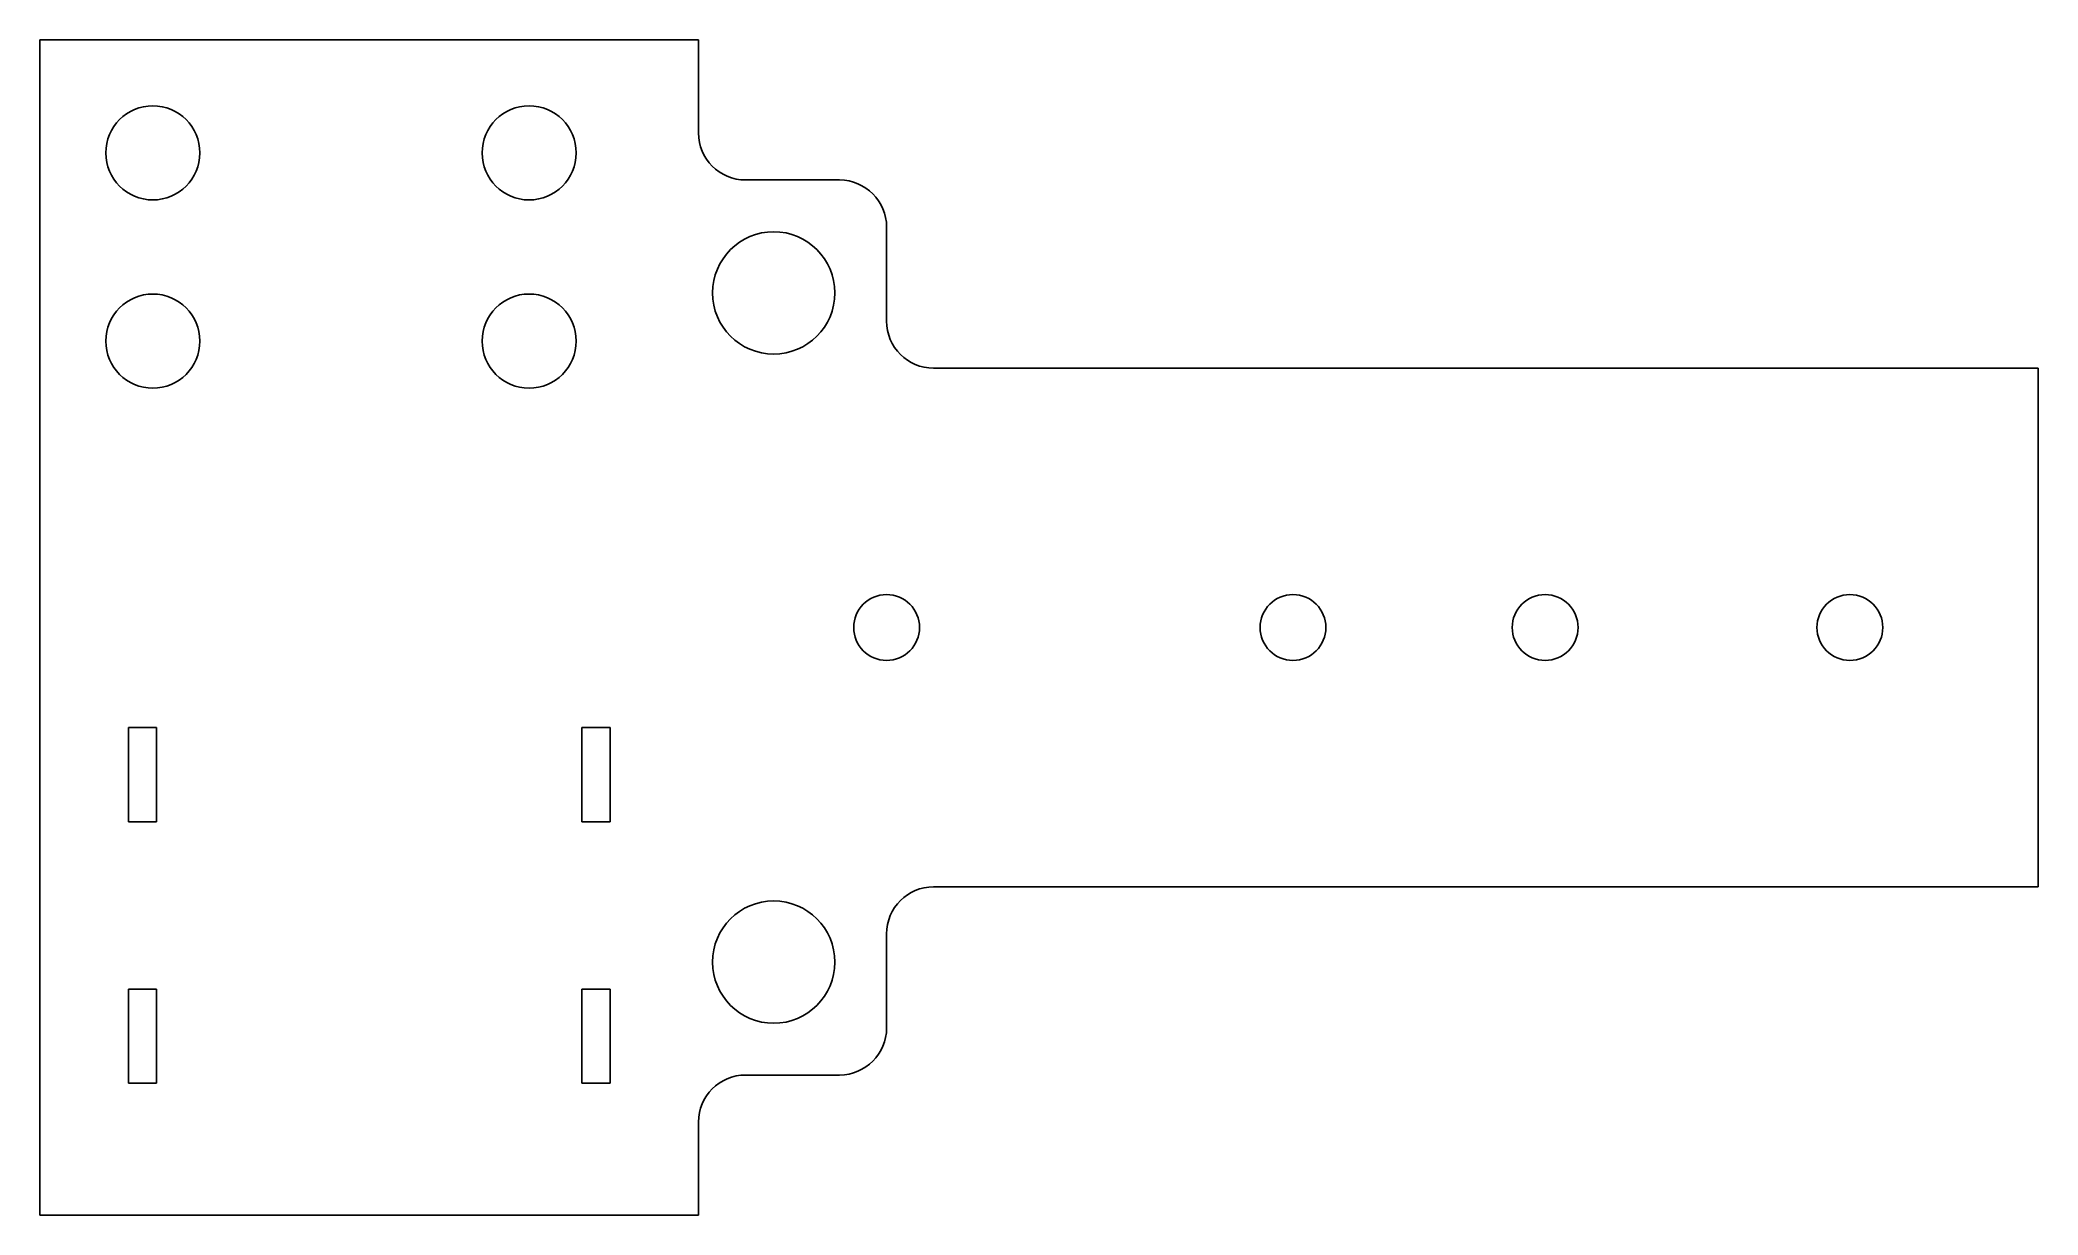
# Model space of a CAD drawing. Header units: millimetres. Extents: x -16.5 to 10.5, y -7.9 to 7.9.
import ezdxf

# ---------------------------------------------------------------- set-up
doc = ezdxf.new("R2010")
doc.units = ezdxf.units.MM
doc.layers.add('Part__Feature', color=7, linetype='CONTINUOUS')

msp = doc.modelspace()

# ---------------------------------------------------------------- linework, layer by layer
at = {"layer": 'Part__Feature'}
for p, q in [((-7.58482, 7.92999, 0.79375), (-16.4748, 7.92999, 0.79375)), ((-16.4748, -7.92999, 0.79375), (-16.4748, 7.92999, 0.79375)), ((-16.4748, -7.92999), (-16.4748, 7.92999)), ((-7.58482, 7.92999), (-16.4748, 7.92999)), ((-16.4748, -7.92999, 0.79375), (-16.4748, 7.92999, 0.79375)), ((-16.4748, 7.92999), (-16.4748, 7.92999, 0.79375)), ((-16.4748, -7.92999), (-16.4748, 7.92999)), ((-7.58482, 7.92999), (-16.4748, 7.92999)), ((-16.4748, 7.92999), (-16.4748, 7.92999, 0.79375)), ((-7.58482, 7.92999, 0.79375), (-16.4748, 7.92999, 0.79375)), ((-7.58482, 6.67501, 0.79375), (-7.58482, 7.92999, 0.79375)), ((-7.58482, 6.67501), (-7.58482, 7.92999)), ((-7.58482, 6.67501, 0.79375), (-7.58482, 7.92999, 0.79375)), ((-7.58482, 6.67501), (-7.58482, 7.92999)), ((-7.58482, 7.92999), (-7.58482, 7.92999, 0.79375)), ((-7.58482, 7.92999), (-7.58482, 7.92999, 0.79375)), ((-7.58482, 6.67501, 0.79375), (-7.58482, 6.67501)), ((-7.58482, 6.67501, 0.79375), (-7.58482, 6.67501)), ((-15.5858, 6.40599), (-15.5858, 6.40599, 0.79375)), ((-15.5858, 6.40599), (-15.5858, 6.40599, 0.79375)), ((-14.3158, 6.40599), (-14.3158, 6.40599, 0.79375)), ((-14.3158, 6.40599), (-14.3158, 6.40599, 0.79375)), ((-10.5058, 6.40599), (-10.5058, 6.40599, 0.79375)), ((-10.5058, 6.40599), (-10.5058, 6.40599, 0.79375)), ((-9.23582, 6.40599), (-9.23582, 6.40599, 0.79375)), ((-9.23582, 6.40599), (-9.23582, 6.40599, 0.79375)), ((-5.67982, 6.04001, 0.79375), (-6.94982, 6.04001, 0.79375)), ((-5.67982, 6.04001), (-6.94982, 6.04001)), ((-5.67982, 6.04001), (-6.94982, 6.04001)), ((-6.94982, 6.04001), (-6.94982, 6.04001, 0.79375)), ((-5.67982, 6.04001, 0.79375), (-6.94982, 6.04001, 0.79375)), ((-6.94982, 6.04001), (-6.94982, 6.04001, 0.79375)), ((-5.67982, 6.04001, 0.79375), (-5.67982, 6.04001)), ((-5.67982, 6.04001, 0.79375), (-5.67982, 6.04001)), ((-5.04482, 4.13501, 0.79375), (-5.04482, 5.40501, 0.79375)), ((-5.04482, 4.13501), (-5.04482, 5.40501)), ((-5.04482, 4.13501, 0.79375), (-5.04482, 5.40501, 0.79375)), ((-5.04482, 4.13501), (-5.04482, 5.40501)), ((-5.04482, 5.40501), (-5.04482, 5.40501, 0.79375)), ((-5.04482, 5.40501), (-5.04482, 5.40501, 0.79375)), ((-7.39432, 4.51601), (-7.39432, 4.51601, 0.79375)), ((-7.39432, 4.51601), (-7.39432, 4.51601, 0.79375)), ((-5.74332, 4.51601), (-5.74332, 4.51601, 0.79375)), ((-5.74332, 4.51601), (-5.74332, 4.51601, 0.79375)), ((-5.04482, 4.13501, 0.79375), (-5.04482, 4.13501)), ((-5.04482, 4.13501, 0.79375), (-5.04482, 4.13501)), ((-15.5858, 3.86599), (-15.5858, 3.86599, 0.79375)), ((-15.5858, 3.86599), (-15.5858, 3.86599, 0.79375)), ((-14.3158, 3.86599), (-14.3158, 3.86599, 0.79375)), ((-14.3158, 3.86599), (-14.3158, 3.86599, 0.79375)), ((-10.5058, 3.86599), (-10.5058, 3.86599, 0.79375)), ((-10.5058, 3.86599), (-10.5058, 3.86599, 0.79375)), ((-9.23582, 3.86599), (-9.23582, 3.86599, 0.79375)), ((-9.23582, 3.86599), (-9.23582, 3.86599, 0.79375)), ((10.5, 3.50001, 0.79375), (-4.40982, 3.50001, 0.79375)), ((10.5, 3.50001), (-4.40982, 3.50001)), ((10.5, 3.50001), (-4.40982, 3.50001)), ((-4.40982, 3.50001), (-4.40982, 3.50001, 0.79375)), ((10.5, 3.50001, 0.79375), (-4.40982, 3.50001, 0.79375)), ((-4.40982, 3.50001), (-4.40982, 3.50001, 0.79375)), ((10.5, -3.50001, 0.79375), (10.5, 3.50001, 0.79375)), ((10.5, -3.50001), (10.5, 3.50001)), ((10.5, 3.50001, 0.79375), (10.5, 3.50001)), ((10.5, -3.50001), (10.5, 3.50001)), ((10.5, 3.50001, 0.79375), (10.5, 3.50001)), ((10.5, -3.50001, 0.79375), (10.5, 3.50001, 0.79375)), ((-0.00292, 0, 0.79375), (-0.00292, 0)), ((-0.00292, 0, 0.79375), (-0.00292, 0)), ((0.88608, 0, 0.79375), (0.88608, 0)), ((0.88608, 0, 0.79375), (0.88608, 0)), ((3.40068, 0, 0.79375), (3.40068, 0)), ((3.40068, 0, 0.79375), (3.40068, 0)), ((4.28968, 0, 0.79375), (4.28968, 0)), ((4.28968, 0, 0.79375), (4.28968, 0)), ((7.51548, 0, 0.79375), (7.51548, 0)), ((7.51548, 0, 0.79375), (7.51548, 0)), ((8.40448, 0, 0.79375), (8.40448, 0)), ((8.40448, 0, 0.79375), (8.40448, 0)), ((-5.48932, 0, 0.79375), (-5.48932, 0)), ((-5.48932, 0, 0.79375), (-5.48932, 0)), ((-4.60032, 0, 0.79375), (-4.60032, 0)), ((-4.60032, 0, 0.79375), (-4.60032, 0)), ((-15.281, -1.35139, 0.79375), (-15.281, -2.62139, 0.79375)), ((-14.9, -1.35139, 0.79375), (-15.281, -1.35139, 0.79375)), ((-15.281, -1.35139), (-15.281, -2.62139)), ((-14.9, -1.35139), (-15.281, -1.35139)), ((-15.281, -1.35139, 0.79375), (-15.281, -2.62139, 0.79375)), ((-15.281, -1.35139), (-15.281, -2.62139)), ((-15.281, -1.35139), (-15.281, -1.35139, 0.79375)), ((-14.9, -1.35139, 0.79375), (-15.281, -1.35139, 0.79375)), ((-15.281, -1.35139), (-15.281, -1.35139, 0.79375)), ((-14.9, -1.35139), (-15.281, -1.35139)), ((-14.9, -2.62139, 0.79375), (-14.9, -1.35139, 0.79375)), ((-14.9, -2.62139), (-14.9, -1.35139)), ((-14.9, -1.35139), (-14.9, -1.35139, 0.79375)), ((-14.9, -2.62139, 0.79375), (-14.9, -1.35139, 0.79375)), ((-14.9, -1.35139), (-14.9, -1.35139, 0.79375)), ((-14.9, -2.62139), (-14.9, -1.35139)), ((-8.77862, -1.35139, 0.79375), (-9.15962, -1.35139, 0.79375)), ((-9.15962, -1.35139, 0.79375), (-9.15962, -2.62139, 0.79375)), ((-8.77862, -1.35139), (-9.15962, -1.35139)), ((-9.15962, -1.35139), (-9.15962, -2.62139)), ((-9.15962, -1.35139, 0.79375), (-9.15962, -2.62139, 0.79375)), ((-9.15962, -1.35139), (-9.15962, -2.62139)), ((-9.15962, -1.35139), (-9.15962, -1.35139, 0.79375)), ((-8.77862, -1.35139, 0.79375), (-9.15962, -1.35139, 0.79375)), ((-9.15962, -1.35139), (-9.15962, -1.35139, 0.79375)), ((-8.77862, -1.35139), (-9.15962, -1.35139)), ((-8.77862, -2.62139, 0.79375), (-8.77862, -1.35139, 0.79375)), ((-8.77862, -2.62139), (-8.77862, -1.35139)), ((-8.77862, -2.62139, 0.79375), (-8.77862, -1.35139, 0.79375)), ((-8.77862, -1.35139), (-8.77862, -1.35139, 0.79375)), ((-8.77862, -2.62139), (-8.77862, -1.35139)), ((-8.77862, -1.35139), (-8.77862, -1.35139, 0.79375)), ((-15.281, -2.62139, 0.79375), (-14.9, -2.62139, 0.79375)), ((-15.281, -2.62139), (-14.9, -2.62139)), ((-15.281, -2.62139), (-15.281, -2.62139, 0.79375)), ((-15.281, -2.62139, 0.79375), (-14.9, -2.62139, 0.79375)), ((-15.281, -2.62139), (-14.9, -2.62139)), ((-15.281, -2.62139), (-15.281, -2.62139, 0.79375)), ((-14.9, -2.62139), (-14.9, -2.62139, 0.79375)), ((-14.9, -2.62139), (-14.9, -2.62139, 0.79375)), ((-9.15962, -2.62139, 0.79375), (-8.77862, -2.62139, 0.79375)), ((-9.15962, -2.62139), (-8.77862, -2.62139)), ((-9.15962, -2.62139, 0.79375), (-8.77862, -2.62139, 0.79375)), ((-9.15962, -2.62139), (-8.77862, -2.62139)), ((-9.15962, -2.62139), (-9.15962, -2.62139, 0.79375)), ((-9.15962, -2.62139), (-9.15962, -2.62139, 0.79375)), ((-8.77862, -2.62139), (-8.77862, -2.62139, 0.79375)), ((-8.77862, -2.62139), (-8.77862, -2.62139, 0.79375)), ((-4.40982, -3.50001, 0.79375), (10.5, -3.50001, 0.79375)), ((-4.40982, -3.50001, 0.79375), (-4.40982, -3.50001)), ((-4.40982, -3.50001), (10.5, -3.50001)), ((-4.40982, -3.50001, 0.79375), (10.5, -3.50001, 0.79375)), ((-4.40982, -3.50001), (10.5, -3.50001)), ((-4.40982, -3.50001, 0.79375), (-4.40982, -3.50001)), ((10.5, -3.50001, 0.79375), (10.5, -3.50001)), ((10.5, -3.50001, 0.79375), (10.5, -3.50001)), ((-5.04482, -5.40501, 0.79375), (-5.04482, -4.13501, 0.79375)), ((-5.04482, -5.40501), (-5.04482, -4.13501)), ((-5.04482, -5.40501, 0.79375), (-5.04482, -4.13501, 0.79375)), ((-5.04482, -5.40501), (-5.04482, -4.13501)), ((-5.04482, -4.13501), (-5.04482, -4.13501, 0.79375)), ((-5.04482, -4.13501), (-5.04482, -4.13501, 0.79375)), ((-7.39432, -4.51601), (-7.39432, -4.51601, 0.79375)), ((-7.39432, -4.51601), (-7.39432, -4.51601, 0.79375)), ((-5.74332, -4.51601), (-5.74332, -4.51601, 0.79375)), ((-5.74332, -4.51601), (-5.74332, -4.51601, 0.79375)), ((-15.281, -4.88199, 0.79375), (-15.281, -6.15199, 0.79375)), ((-14.9, -4.88199, 0.79375), (-15.281, -4.88199, 0.79375)), ((-15.281, -4.88199), (-15.281, -6.15199)), ((-14.9, -4.88199), (-15.281, -4.88199)), ((-15.281, -4.88199, 0.79375), (-15.281, -6.15199, 0.79375)), ((-15.281, -4.88199), (-15.281, -6.15199)), ((-15.281, -4.88199), (-15.281, -4.88199, 0.79375)), ((-14.9, -4.88199, 0.79375), (-15.281, -4.88199, 0.79375)), ((-15.281, -4.88199), (-15.281, -4.88199, 0.79375)), ((-14.9, -4.88199), (-15.281, -4.88199)), ((-14.9, -6.15199, 0.79375), (-14.9, -4.88199, 0.79375)), ((-14.9, -6.15199), (-14.9, -4.88199)), ((-14.9, -4.88199), (-14.9, -4.88199, 0.79375)), ((-14.9, -6.15199, 0.79375), (-14.9, -4.88199, 0.79375)), ((-14.9, -4.88199), (-14.9, -4.88199, 0.79375)), ((-14.9, -6.15199), (-14.9, -4.88199)), ((-8.77862, -4.88199, 0.79375), (-9.15962, -4.88199, 0.79375)), ((-9.15962, -4.88199, 0.79375), (-9.15962, -6.15199, 0.79375)), ((-8.77862, -4.88199), (-9.15962, -4.88199)), ((-9.15962, -4.88199), (-9.15962, -6.15199)), ((-9.15962, -4.88199, 0.79375), (-9.15962, -6.15199, 0.79375)), ((-9.15962, -4.88199), (-9.15962, -6.15199)), ((-9.15962, -4.88199), (-9.15962, -4.88199, 0.79375)), ((-8.77862, -4.88199, 0.79375), (-9.15962, -4.88199, 0.79375)), ((-9.15962, -4.88199), (-9.15962, -4.88199, 0.79375)), ((-8.77862, -4.88199), (-9.15962, -4.88199)), ((-8.77862, -6.15199, 0.79375), (-8.77862, -4.88199, 0.79375)), ((-8.77862, -6.15199), (-8.77862, -4.88199)), ((-8.77862, -6.15199, 0.79375), (-8.77862, -4.88199, 0.79375)), ((-8.77862, -4.88199), (-8.77862, -4.88199, 0.79375)), ((-8.77862, -6.15199), (-8.77862, -4.88199)), ((-8.77862, -4.88199), (-8.77862, -4.88199, 0.79375)), ((-5.04482, -5.40501, 0.79375), (-5.04482, -5.40501)), ((-5.04482, -5.40501, 0.79375), (-5.04482, -5.40501)), ((-15.281, -6.15199, 0.79375), (-14.9, -6.15199, 0.79375)), ((-15.281, -6.15199), (-14.9, -6.15199)), ((-15.281, -6.15199), (-15.281, -6.15199, 0.79375)), ((-15.281, -6.15199, 0.79375), (-14.9, -6.15199, 0.79375)), ((-15.281, -6.15199), (-14.9, -6.15199)), ((-15.281, -6.15199), (-15.281, -6.15199, 0.79375)), ((-14.9, -6.15199), (-14.9, -6.15199, 0.79375)), ((-14.9, -6.15199), (-14.9, -6.15199, 0.79375)), ((-9.15962, -6.15199, 0.79375), (-8.77862, -6.15199, 0.79375)), ((-9.15962, -6.15199), (-8.77862, -6.15199)), ((-9.15962, -6.15199, 0.79375), (-8.77862, -6.15199, 0.79375)), ((-9.15962, -6.15199), (-8.77862, -6.15199)), ((-9.15962, -6.15199), (-9.15962, -6.15199, 0.79375)), ((-9.15962, -6.15199), (-9.15962, -6.15199, 0.79375)), ((-8.77862, -6.15199), (-8.77862, -6.15199, 0.79375)), ((-8.77862, -6.15199), (-8.77862, -6.15199, 0.79375)), ((-6.94982, -6.04001, 0.79375), (-5.67982, -6.04001, 0.79375)), ((-6.94982, -6.04001), (-5.67982, -6.04001)), ((-6.94982, -6.04001), (-5.67982, -6.04001)), ((-6.94982, -6.04001, 0.79375), (-5.67982, -6.04001, 0.79375)), ((-6.94982, -6.04001, 0.79375), (-6.94982, -6.04001)), ((-6.94982, -6.04001, 0.79375), (-6.94982, -6.04001)), ((-5.67982, -6.04001), (-5.67982, -6.04001, 0.79375)), ((-5.67982, -6.04001), (-5.67982, -6.04001, 0.79375)), ((-7.58482, -7.92999, 0.79375), (-7.58482, -6.67501, 0.79375)), ((-7.58482, -7.92999), (-7.58482, -6.67501)), ((-7.58482, -7.92999), (-7.58482, -6.67501)), ((-7.58482, -6.67501), (-7.58482, -6.67501, 0.79375)), ((-7.58482, -7.92999, 0.79375), (-7.58482, -6.67501, 0.79375)), ((-7.58482, -6.67501), (-7.58482, -6.67501, 0.79375)), ((-16.4748, -7.92999, 0.79375), (-7.58482, -7.92999, 0.79375)), ((-16.4748, -7.92999), (-7.58482, -7.92999)), ((-16.4748, -7.92999), (-16.4748, -7.92999, 0.79375)), ((-16.4748, -7.92999), (-16.4748, -7.92999, 0.79375)), ((-16.4748, -7.92999), (-7.58482, -7.92999)), ((-16.4748, -7.92999, 0.79375), (-7.58482, -7.92999, 0.79375)), ((-7.58482, -7.92999), (-7.58482, -7.92999, 0.79375)), ((-7.58482, -7.92999), (-7.58482, -7.92999, 0.79375))]:
    msp.add_line(p, q, dxfattribs=at)
for centre, radius, start, end in [((-14.9508, 6.40599, 0.79375), 0.635, 0, 180), ((-14.9508, 6.40599), 0.635, 0, 180), ((-14.9508, 6.40599, 0.79375), 0.635, 0, 180), ((-14.9508, 6.40599), 0.635, 0, 180), ((-9.87082, 6.40599, 0.79375), 0.635, 0, 180), ((-9.87082, 6.40599), 0.635, 0, 180), ((-9.87082, 6.40599, 0.79375), 0.635, 0, 180), ((-9.87082, 6.40599), 0.635, 0, 180), ((-6.94982, 6.67501, 0.79375), 0.635, 180, -90), ((-6.94982, 6.67501), 0.635, 180, -90), ((-6.94982, 6.67501, 0.79375), 0.635, 180, -90), ((-6.94982, 6.67501), 0.635, 180, -90), ((-14.9508, 6.40599, 0.79375), 0.635, 180, 0), ((-14.9508, 6.40599), 0.635, 180, 0), ((-14.9508, 6.40599, 0.79375), 0.635, 180, 0), ((-14.9508, 6.40599), 0.635, 180, 0), ((-9.87082, 6.40599, 0.79375), 0.635, 180, 0), ((-9.87082, 6.40599), 0.635, 180, 0), ((-9.87082, 6.40599, 0.79375), 0.635, 180, 0), ((-9.87082, 6.40599), 0.635, 180, 0), ((-5.67982, 5.40501, 0.79375), 0.635, 0, 90), ((-5.67982, 5.40501), 0.635, 0, 90), ((-5.67982, 5.40501), 0.635, 0, 90), ((-5.67982, 5.40501, 0.79375), 0.635, 0, 90), ((-6.56882, 4.51601, 0.79375), 0.8255, 0, 180), ((-6.56882, 4.51601), 0.8255, 0, 180), ((-6.56882, 4.51601, 0.79375), 0.8255, 0, 180), ((-6.56882, 4.51601), 0.8255, 0, 180), ((-14.9508, 3.86599, 0.79375), 0.635, 0, 180), ((-14.9508, 3.86599), 0.635, 0, 180), ((-14.9508, 3.86599, 0.79375), 0.635, 0, 180), ((-14.9508, 3.86599), 0.635, 0, 180), ((-9.87082, 3.86599, 0.79375), 0.635, 0, 180), ((-9.87082, 3.86599), 0.635, 0, 180), ((-9.87082, 3.86599, 0.79375), 0.635, 0, 180), ((-9.87082, 3.86599), 0.635, 0, 180), ((-6.56882, 4.51601, 0.79375), 0.8255, 180, 0), ((-6.56882, 4.51601), 0.8255, 180, 0), ((-6.56882, 4.51601, 0.79375), 0.8255, 180, 0), ((-6.56882, 4.51601), 0.8255, 180, 0), ((-4.40982, 4.13501, 0.79375), 0.635, 180, -90), ((-4.40982, 4.13501), 0.635, 180, -90), ((-4.40982, 4.13501, 0.79375), 0.635, 180, -90), ((-4.40982, 4.13501), 0.635, 180, -90), ((-14.9508, 3.86599, 0.79375), 0.635, 180, 0), ((-14.9508, 3.86599), 0.635, 180, 0), ((-14.9508, 3.86599, 0.79375), 0.635, 180, 0), ((-14.9508, 3.86599), 0.635, 180, 0), ((-9.87082, 3.86599, 0.79375), 0.635, 180, 0), ((-9.87082, 3.86599), 0.635, 180, 0), ((-9.87082, 3.86599, 0.79375), 0.635, 180, 0), ((-9.87082, 3.86599), 0.635, 180, 0), ((-5.04482, 0, 0.79375), 0.4445, 0, 180), ((-5.04482, 0), 0.4445, 0, 180), ((-5.04482, 0), 0.4445, 0, 180), ((-5.04482, 0, 0.79375), 0.4445, 0, 180), ((0.44158, 0, 0.79375), 0.4445, 0, 180), ((0.44158, 0), 0.4445, 0, 180), ((0.44158, 0), 0.4445, 0, 180), ((0.44158, 0, 0.79375), 0.4445, 0, 180), ((3.84518, 0, 0.79375), 0.4445, 0, 180), ((3.84518, 0), 0.4445, 0, 180), ((3.84518, 0), 0.4445, 0, 180), ((3.84518, 0, 0.79375), 0.4445, 0, 180), ((7.95998, 0, 0.79375), 0.4445, 0, 180), ((7.95998, 0), 0.4445, 0, 180), ((7.95998, 0), 0.4445, 0, 180), ((7.95998, 0, 0.79375), 0.4445, 0, 180), ((0.44158, 0), 0.4445, 180, 0), ((0.44158, 0, 0.79375), 0.4445, 180, 0), ((0.44158, 0, 0.79375), 0.4445, 180, 0), ((0.44158, 0), 0.4445, 180, 0), ((3.84518, 0), 0.4445, 180, 0), ((3.84518, 0, 0.79375), 0.4445, 180, 0), ((3.84518, 0, 0.79375), 0.4445, 180, 0), ((3.84518, 0), 0.4445, 180, 0), ((7.95998, 0), 0.4445, 180, 0), ((7.95998, 0, 0.79375), 0.4445, 180, 0), ((7.95998, 0, 0.79375), 0.4445, 180, 0), ((7.95998, 0), 0.4445, 180, 0), ((-5.04482, 0), 0.4445, 180, 0), ((-5.04482, 0, 0.79375), 0.4445, 180, 0), ((-5.04482, 0, 0.79375), 0.4445, 180, 0), ((-5.04482, 0), 0.4445, 180, 0), ((-4.40982, -4.13501, 0.79375), 0.635, 90, 180), ((-4.40982, -4.13501), 0.635, 90, 180), ((-4.40982, -4.13501, 0.79375), 0.635, 90, 180), ((-4.40982, -4.13501), 0.635, 90, 180), ((-6.56882, -4.51601, 0.79375), 0.8255, 0, 180), ((-6.56882, -4.51601), 0.8255, 0, 180), ((-6.56882, -4.51601, 0.79375), 0.8255, 0, 180), ((-6.56882, -4.51601), 0.8255, 0, 180), ((-6.56882, -4.51601, 0.79375), 0.8255, 180, 0), ((-6.56882, -4.51601), 0.8255, 180, 0), ((-6.56882, -4.51601, 0.79375), 0.8255, 180, 0), ((-6.56882, -4.51601), 0.8255, 180, 0), ((-5.67982, -5.40501, 0.79375), 0.635, -90, 0), ((-5.67982, -5.40501), 0.635, -90, 0), ((-5.67982, -5.40501), 0.635, -90, 0), ((-5.67982, -5.40501, 0.79375), 0.635, -90, 0), ((-6.94982, -6.67501, 0.79375), 0.635, 90, 180), ((-6.94982, -6.67501), 0.635, 90, 180), ((-6.94982, -6.67501, 0.79375), 0.635, 90, 180), ((-6.94982, -6.67501), 0.635, 90, 180)]:
    msp.add_arc(centre, radius, start, end, dxfattribs=at)

doc.saveas('drawing.dxf')
